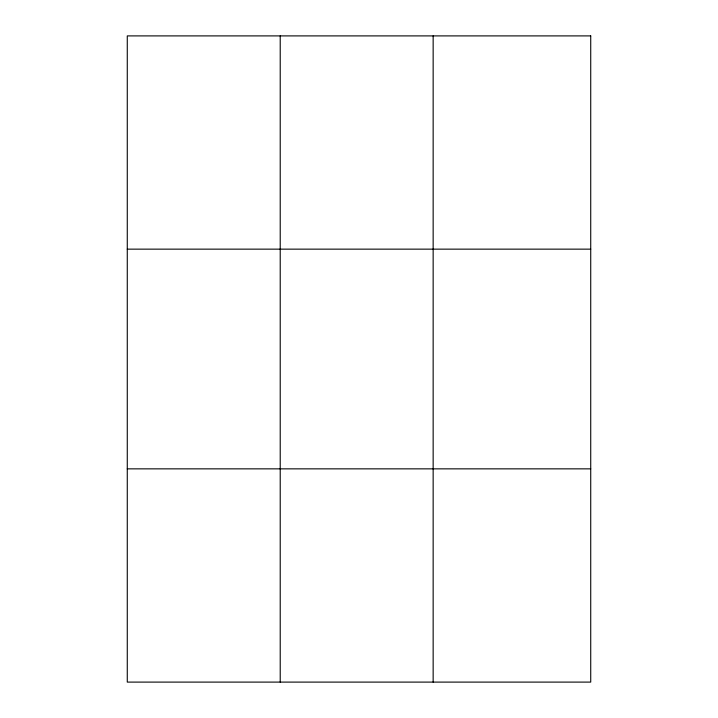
<?xml version="1.0" encoding="UTF-8"?>
<svg xmlns="http://www.w3.org/2000/svg" width="718" height="718" viewBox="0 0 718 718"><rect width="100%" height="100%" fill="white"/><g stroke="black" fill="none" stroke-linecap="round" stroke-linejoin="round"><path stroke-width="1.08" d="M280.217 682.1L280.217 35.9M433.151 682.1L433.151 35.9M127.274 249.146L590.726 249.146M127.274 468.854L590.726 468.854M590.726 35.9L590.726 682.1L127.274 682.1L127.274 35.9L590.726 35.9"/></g></svg>
